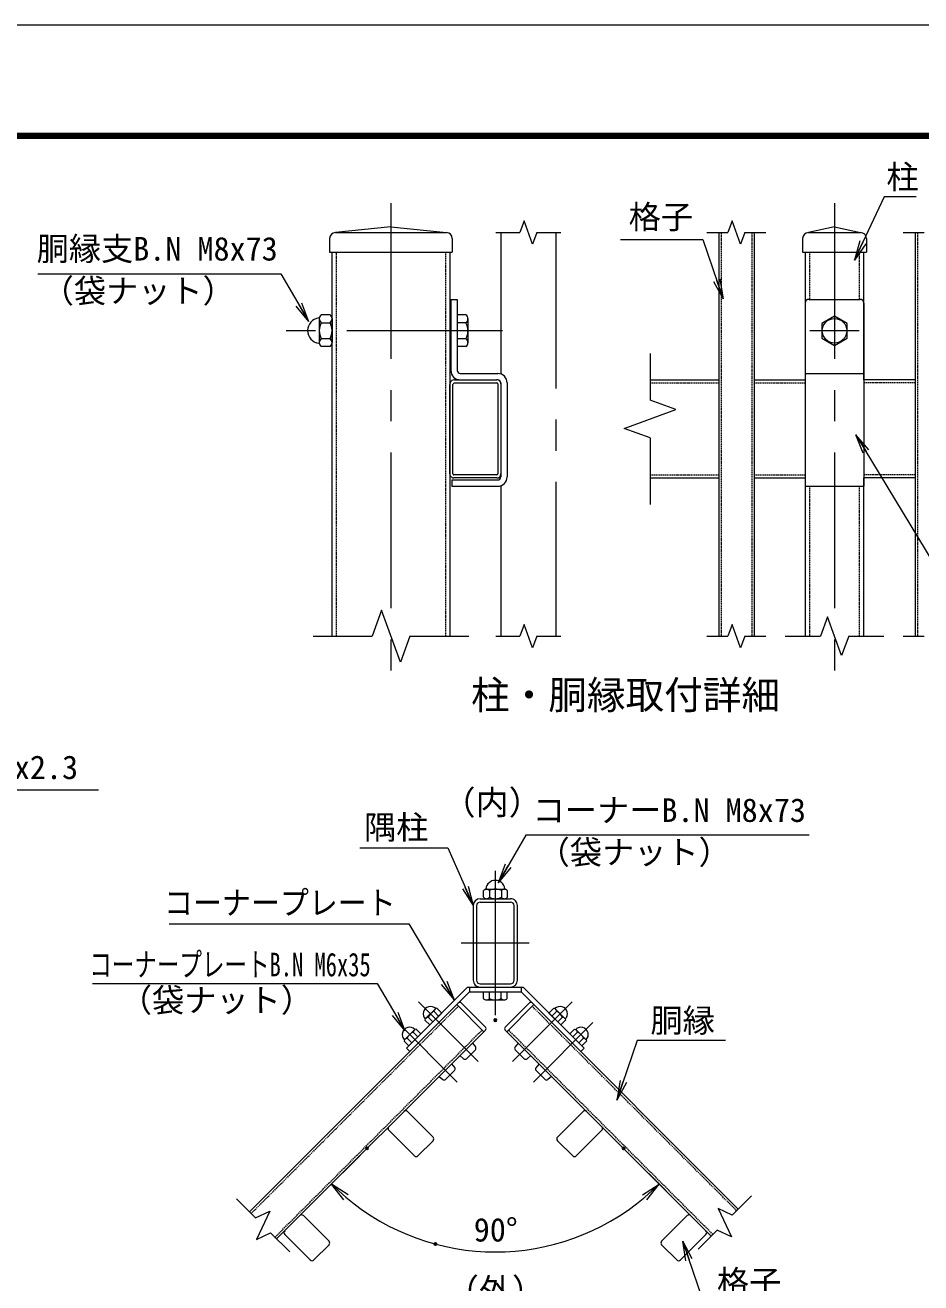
# Model space of a CAD drawing. Units: millimetres, scale not verified. Extents: x -4200 to 4200, y -2970 to 2970.
# Drawn here: x 675 to 2500, y 407 to 2970 of the extents above; entities that cross this region are included whole.
import ezdxf
from ezdxf.enums import TextEntityAlignment as Align

# ---------------------------------------------------------------- set-up
doc = ezdxf.new("R2010")
doc.units = ezdxf.units.MM
doc.header["$LTSCALE"] = 10
doc.header["$PDMODE"] = 32
doc.header["$PDSIZE"] = 5
doc.linetypes.add('USER1', pattern=[50.8, 31.75, -6.35, 6.35, -6.35])
doc.linetypes.add('USER2', pattern=[0.375, 0.25, -0.125])
for name, color, linetype, lineweight in [('0-0_D-BMK', 2, 'USER1', 13), ('0-4_D-STR3', 3, 'Continuous', 13), ('0-5_D-STR1', 1, 'Continuous', 18), ('0-6_D-STR-DIM', 7, 'Continuous', 13), ('0-7_0', 7, 'Continuous', 18), ('0-9_D-TTL-TXT', 7, 'Continuous', 18), ('0-A_D-STR-TXT', 7, 'Continuous', 13), ('0-B_D-TTL', 7, 'Continuous', 18)]:
    doc.layers.add(name, color=color, linetype=linetype, lineweight=lineweight)
doc.layers.add('0-8_Defpoints', color=253, linetype='Continuous')
doc.styles.add('ＭＳ ゴシック', font='')
doc.styles.get('ＭＳ ゴシック').set_extended_font_data('MS Gothic')

# ---------------------------------------------------------------- blocks, each defined once
blk = doc.blocks.new('_Open')
at = {"layer": '0-7_0'}
blk.add_line((-10, 1.667), (0, 0), dxfattribs=at)
blk.add_lwpolyline([(-10, -1.667), (0, 0), (-10, 0)], dxfattribs=at)

msp = doc.modelspace()

# ---------------------------------------------------------------- linework, layer by layer
at = {"layer": '0-0_D-BMK'}
for p, q in [((1420.62, 2607.32), (1420.62, 1609.18)), ((1420.62, 2607.32), (1420.62, 1609.18)), ((2324.54, 2607.32), (2324.54, 1609.18)), ((2324.54, 2387.32), (2324.54, 2307.32)), ((1647.99, 2347.32), (1206.84, 2347.32)), ((2374.54, 2347.32), (2274.54, 2347.32)), ((1633.28, 1247.22), (1633.28, 952.74)), ((1563.98, 1100.03), (1702.58, 1100.03)), ((1476.83, 979.97), (1598.08, 858.72)), ((1789.74, 979.97), (1668.49, 858.72)), ((1434.4, 937.54), (1555.65, 816.29)), ((1832.17, 937.54), (1710.92, 816.29))]:
    msp.add_line(p, q, dxfattribs=at)
at = {"layer": '0-4_D-STR3'}
for p, q in [((1542.62, 2411.32), (1542.62, 2266.52)), ((1542.62, 2411.32), (1555.42, 2411.32)), ((1555.42, 2411.32), (1555.42, 2266.52)), ((2272.54, 2411.32), (2376.54, 2411.32)), ((2264.54, 2403.32), (2264.54, 2030.52)), ((2384.54, 2403.32), (2384.54, 2030.52)), ((1274.62, 2372.5), (1274.62, 2323.12)), ((1274.62, 2372.5), (1274.62, 2323.12)), ((1296.62, 2379.97), (1278.62, 2379.97)), ((1278.62, 2363.77), (1296.62, 2363.77)), ((1300.62, 2372.5), (1300.62, 2323.12)), ((1300.62, 2372.5), (1300.62, 2323.12)), ((1540.62, 2363.32), (1542.62, 2363.32)), ((1555.42, 2379.72), (1555.42, 2314.92)), ((1573.42, 2379.72), (1555.42, 2379.72)), ((1573.42, 2363.52), (1555.42, 2363.52)), ((1577.42, 2372.26), (1577.42, 2322.87)), ((1278.62, 2331.37), (1296.62, 2331.37)), ((1296.62, 2315.17), (1278.62, 2315.17)), ((1540.62, 2331.32), (1542.62, 2331.32)), ((1573.42, 2331.12), (1555.42, 2331.12)), ((1573.42, 2314.92), (1555.42, 2314.92)), ((1561.82, 2260.12), (1638.22, 2260.12)), ((2264.54, 2260.12), (2384.54, 2260.12)), ((1559.82, 2247.32), (1636.22, 2247.32)), ((1644.62, 2240.93), (1644.62, 2049.73)), ((1657.42, 2240.92), (1657.42, 2049.72)), ((1544.62, 2043.32), (1638.22, 2043.32)), ((1544.62, 2043.32), (1544.62, 2030.52)), ((1544.62, 2030.52), (1638.22, 2030.52)), ((2264.54, 2030.52), (2384.54, 2030.52)), ((1609.17, 1193.03), (1609.17, 1206.53)), ((1614.77, 1209.53), (1651.8, 1209.53)), ((1614.77, 1209.53), (1651.8, 1209.53)), ((1621.32, 1206.53), (1621.32, 1193.03)), ((1645.62, 1206.53), (1645.62, 1193.03)), ((1657.77, 1193.03), (1657.77, 1206.53)), ((1614.77, 1190.03), (1651.8, 1190.03)), ((1614.77, 1190.03), (1651.8, 1190.03)), ((1576.81, 1010.03), (1452.39, 885.62)), ((1580.78, 1000.43), (1459.18, 878.83)), ((1576.81, 1010.03), (1689.76, 1010.03)), ((1580.78, 1010.03), (1580.78, 1000.43)), ((1580.78, 1000.43), (1685.78, 1000.43)), ((1608.98, 1000.43), (1657.58, 1000.43)), ((1608.98, 986.93), (1608.98, 1000.43)), ((1621.13, 986.93), (1621.13, 1000.43)), ((1645.43, 986.93), (1645.43, 1000.43)), ((1657.58, 986.93), (1657.58, 1000.43)), ((1685.78, 1010.03), (1685.78, 1000.43)), ((1685.78, 1000.43), (1807.39, 878.83)), ((1689.76, 1010.03), (1814.18, 885.62)), ((1557.82, 977.47), (1554.64, 974.29)), ((1554.64, 974.29), (1609.79, 919.13)), ((1564.18, 977.47), (1612.97, 928.68)), ((1614.58, 983.93), (1651.62, 983.93)), ((1702.39, 977.47), (1653.59, 928.68)), ((1711.93, 974.29), (1656.78, 919.13)), ((1708.75, 977.47), (1711.93, 974.29)), ((1708.75, 977.47), (1711.93, 974.29)), ((1511.72, 966.16), (1490.64, 945.08)), ((1496.11, 948.64), (1505.76, 938.99)), ((1523.99, 957.21), (1499.59, 932.82)), ((1508.16, 960.69), (1517.81, 951.04)), ((1514.33, 966.86), (1511.72, 966.16)), ((1514.33, 966.86), (1523.99, 957.21)), ((1752.23, 966.86), (1742.58, 957.21)), ((1742.58, 957.21), (1766.98, 932.82)), ((1758.41, 960.69), (1748.76, 951.04)), ((1752.23, 966.86), (1754.85, 966.16)), ((1754.85, 966.16), (1775.93, 945.08)), ((1770.46, 948.64), (1760.81, 938.99)), ((1469.3, 923.73), (1448.21, 902.65)), ((1471.91, 924.43), (1469.3, 923.73)), ((1471.91, 924.43), (1481.56, 914.78)), ((1490.64, 945.08), (1489.94, 942.47)), ((1489.94, 942.47), (1499.59, 932.82)), ((1776.63, 942.47), (1766.98, 932.82)), ((1775.93, 945.08), (1776.63, 942.47)), ((1794.66, 924.43), (1785.01, 914.78)), ((1794.66, 924.43), (1797.27, 923.73)), ((1797.27, 923.73), (1818.36, 902.65)), ((1448.21, 902.65), (1447.51, 900.04)), ((1447.51, 900.04), (1457.16, 890.39)), ((1453.69, 906.21), (1463.34, 896.56)), ((1481.56, 914.78), (1457.16, 890.39)), ((1465.73, 918.26), (1475.38, 908.61)), ((1612.97, 922.31), (1609.79, 919.13)), ((1653.59, 922.31), (1656.78, 919.13)), ((1785.01, 914.78), (1809.41, 890.39)), ((1800.84, 918.26), (1791.18, 908.61)), ((1812.88, 906.21), (1803.23, 896.56)), ((1819.06, 900.04), (1809.41, 890.39)), ((1818.36, 902.65), (1819.06, 900.04)), ((1452.39, 885.62), (1459.18, 878.83)), ((1574.34, 864.16), (1592.64, 882.47)), ((1586.46, 895.8), (1592.89, 888.13)), ((1680.11, 895.8), (1673.68, 888.13)), ((1692.23, 864.16), (1673.93, 882.47)), ((1814.18, 885.62), (1807.39, 878.83)), ((1544.03, 853.37), (1550.46, 845.71)), ((1561, 870.34), (1568.67, 863.91)), ((1705.57, 870.34), (1697.9, 863.91)), ((1722.54, 853.37), (1716.11, 845.71)), ((1518.58, 827.92), (1526.24, 821.49)), ((1531.91, 821.73), (1550.21, 840.04)), ((1734.66, 821.73), (1716.35, 840.04)), ((1747.99, 827.92), (1740.33, 821.49))]:
    msp.add_line(p, q, dxfattribs=at)
msp.add_lwpolyline([(2350.54, 2362.33), (2324.54, 2377.34), (2298.54, 2362.33), (2298.54, 2332.31), (2324.54, 2317.3), (2350.54, 2332.31)], close=True, dxfattribs=at)
msp.add_circle((2324.54, 2347.32), 25, dxfattribs=at)
for centre, radius, start, end in [((2272.54, 2403.32), 8, 90, 180), ((2376.54, 2403.32), 8, 0, 90), ((1276.62, 2347.57), 26, 97.16806, 262.83194), ((1273.13, 2375.35), 2, 277.16806, 350.16084), ((1284.77, 2371.87), 10.17, 127.21089, 232.78911), ((1309.43, 2347.57), 34.8, 152.26063, 207.73937), ((1290.47, 2371.87), 10.17, 307.21089, 52.78911), ((1265.82, 2347.57), 34.8, 332.26063, 27.73937), ((1567.27, 2371.62), 10.17, 307.21089, 52.78911), ((1542.62, 2347.32), 34.8, 332.26063, 27.73937), ((1273.13, 2319.79), 2, 16.57981, 82.83194), ((1284.82, 2323.27), 10.2, 127.42505, 232.57495), ((1290.42, 2323.27), 10.2, 307.42505, 52.57495), ((1567.22, 2323.02), 10.2, 307.42505, 52.57495), ((1561.82, 2266.52), 19.2, 180, 270), ((1561.82, 2266.52), 6.4, 180, 270), ((1638.22, 2240.92), 19.2, 0, 90), ((1638.22, 2240.92), 6.4, 0, 90), ((1638.22, 2049.72), 6.4, 270, 0), ((1638.22, 2049.72), 19.2, 270, 0), ((1615.24, 1201.92), 7.63, 37.21089, 142.78911), ((1612.63, 1210.65), 1.5, 279.83916, 352.83194), ((1633.47, 1208.03), 19.5, 7.16806, 172.83194), ((1633.47, 1183.43), 26.1, 62.26063, 117.73937), ((1651.69, 1201.88), 7.65, 37.42505, 142.57495), ((1654.3, 1210.65), 1.5, 187.16806, 253.42019), ((1615.24, 1197.65), 7.63, 217.21089, 322.78911), ((1633.47, 1216.14), 26.1, 242.26063, 297.73937), ((1651.69, 1197.68), 7.65, 217.42505, 322.57495), ((1561, 974.29), 4.5, 45, 135), ((1615.06, 991.55), 7.63, 217.21089, 322.78911), ((1633.28, 1010.04), 26.1, 242.26063, 297.73937), ((1651.51, 991.58), 7.65, 217.42505, 322.57495), ((1705.57, 974.29), 4.5, 45, 135), ((1501.12, 955.68), 14.91, 44.64798, 225.35202), ((1504.84, 929.24), 21.27, 114.22053, 131.8842), ((1520.63, 936.17), 27.51, 116.96185, 153.03815), ((1527.56, 951.96), 21.27, 138.1158, 155.77947), ((1765.45, 955.68), 14.91, 314.64798, 135.35202), ((1739.01, 951.96), 21.27, 24.22053, 41.8842), ((1745.94, 936.17), 27.51, 26.96185, 63.03815), ((1761.73, 929.24), 21.27, 48.1158, 65.77947), ((1458.69, 913.26), 14.91, 44.64798, 225.35202), ((1485.13, 909.53), 21.27, 138.1158, 155.77947), ((1609.79, 925.5), 4.5, 315, 45), ((1656.78, 925.5), 4.5, 135, 225), ((1807.88, 913.26), 14.91, 314.64798, 135.35202), ((1781.44, 909.53), 21.27, 24.22053, 41.8842), ((1462.41, 886.82), 21.27, 114.22053, 131.8842), ((1478.21, 893.74), 27.51, 116.96185, 153.03815), ((1788.36, 893.74), 27.51, 26.96185, 63.03815), ((1804.16, 886.82), 21.27, 48.1158, 65.77947), ((1589.67, 885.43), 4.2, 315, 40), ((1676.9, 885.43), 4.2, 140, 225), ((1547.24, 843.01), 4.2, 315, 40), ((1571.37, 867.13), 4.2, 230, 315), ((1695.2, 867.13), 4.2, 225, 310), ((1719.32, 843.01), 4.2, 140, 225), ((1528.94, 824.7), 4.2, 230, 315), ((1737.63, 824.7), 4.2, 225, 310)]:
    msp.add_arc(centre, radius, start, end, dxfattribs=at)
at = {"layer": '0-5_D-STR1'}
for p, q in [((1420.62, 2559.32), (1307.62, 2547.32)), ((1307.62, 2547.32), (1533.62, 2547.32)), ((1420.62, 2559.32), (1533.62, 2547.32)), ((2088.54, 2547.32), (2088.54, 1725.05)), ((2160.54, 2547.32), (2160.54, 1725.05)), ((2324.54, 2559.32), (2271.54, 2547.32)), ((2271.54, 2547.32), (2377.54, 2547.32)), ((2324.54, 2559.32), (2377.54, 2547.32)), ((2488.54, 2547.32), (2488.54, 1725.05)), ((1295.62, 2535.32), (1295.62, 2507.32)), ((1545.62, 2535.32), (1545.62, 2507.32)), ((2259.54, 2535.32), (2259.54, 2507.32)), ((2389.54, 2535.32), (2389.54, 2507.32)), ((1295.62, 2507.32), (1545.62, 2507.32)), ((1300.62, 1725.05), (1300.62, 2507.32)), ((1540.62, 2507.32), (1540.62, 1725.05)), ((2259.54, 2507.32), (2389.54, 2507.32)), ((2264.54, 2507.32), (2264.54, 2247.32)), ((2384.54, 2247.32), (2384.54, 2507.32)), ((1540.62, 2055.72), (1540.62, 2237.52)), ((1547.02, 2055.72), (1547.02, 2237.52)), ((1550.42, 2247.32), (1636.22, 2247.32)), ((1550.42, 2240.92), (1636.22, 2240.92)), ((1638.22, 2238.92), (1638.22, 2055.72)), ((1644.62, 2238.95), (1644.62, 2055.7)), ((1948.54, 2247.32), (2088.54, 2247.32)), ((2160.54, 2247.32), (2264.54, 2247.32)), ((2488.54, 2247.32), (2384.54, 2247.32)), ((1636.22, 2053.72), (1549.02, 2053.72)), ((1636.22, 2047.32), (1549.02, 2047.32)), ((1948.54, 2047.32), (2088.54, 2047.32)), ((2160.54, 2047.32), (2264.54, 2047.32)), ((2264.54, 2047.32), (2264.54, 1725.05)), ((2488.54, 2047.32), (2384.54, 2047.32)), ((2384.54, 1725.05), (2384.54, 2047.32)), ((1602.08, 1190.03), (1664.48, 1190.03)), ((1602.08, 1183.13), (1664.48, 1183.13)), ((1588.28, 1176.23), (1588.28, 1023.83)), ((1595.18, 1176.23), (1595.18, 1023.83)), ((1671.38, 1023.83), (1671.38, 1176.23)), ((1678.28, 1023.83), (1678.28, 1176.23)), ((1602.08, 1016.93), (1664.48, 1016.93)), ((1602.08, 1010.03), (1664.48, 1010.03)), ((1132.5, 552.15), (1554.64, 974.29)), ((2128.5, 557.72), (1711.93, 974.29)), ((1187.65, 496.99), (1609.79, 919.13)), ((2073.35, 502.56), (1656.78, 919.13)), ((1454.32, 756.45), (1506.5, 704.26)), ((1812.25, 756.45), (1760.07, 704.26)), ((1416.13, 718.26), (1468.32, 666.08)), ((1850.43, 718.26), (1798.25, 666.08)), ((1475.53, 666.08), (1506.5, 697.05)), ((1791.04, 666.08), (1760.07, 697.05)), ((1242.19, 544.31), (1294.37, 492.13)), ((2024.38, 544.31), (1972.2, 492.13)), ((1204, 506.13), (1256.19, 453.95)), ((2062.57, 506.13), (2010.38, 453.95)), ((1263.4, 453.95), (1294.37, 484.92)), ((2003.17, 453.95), (1972.2, 484.92))]:
    msp.add_line(p, q, dxfattribs=at)
at = {"layer": '0-5_D-STR1', "linetype": 'USER1'}
for p, q in [((1644.62, 2547.32), (1644.62, 2259.02)), ((1756.62, 2547.32), (1756.62, 1725.05)), ((1644.62, 2031.62), (1644.62, 1725.05))]:
    msp.add_line(p, q, dxfattribs=at)
at = {"layer": '0-5_D-STR1', "linetype": 'USER2'}
for p, q in [((2093.34, 2547.32), (2093.34, 1725.05)), ((2155.74, 2547.32), (2155.74, 1725.05)), ((2493.34, 2547.32), (2493.34, 1725.05)), ((1309.82, 1725.05), (1309.82, 2507.32)), ((1531.42, 2507.32), (1531.42, 1725.05)), ((2273.74, 2507.32), (2273.74, 2411.32)), ((2375.34, 2411.32), (2375.34, 2507.32)), ((1948.54, 2240.92), (2088.54, 2240.92)), ((2160.54, 2240.92), (2264.54, 2240.92)), ((2488.54, 2240.92), (2384.54, 2240.92)), ((1948.54, 2053.72), (2088.54, 2053.72)), ((2160.54, 2053.72), (2264.54, 2053.72)), ((2488.54, 2053.72), (2384.54, 2053.72)), ((2273.74, 2030.52), (2273.74, 1725.05)), ((2375.34, 1725.05), (2375.34, 2030.52)), ((1135.89, 548.75), (1558.03, 970.89)), ((2125.11, 554.32), (1708.54, 970.89)), ((1184.26, 500.39), (1606.4, 922.53)), ((2076.74, 505.95), (1660.17, 922.53))]:
    msp.add_line(p, q, dxfattribs=at)
at = {"layer": '0-5_D-STR1'}
for centre, radius, start, end in [((1307.62, 2535.32), 12, 90, 180), ((1533.62, 2535.32), 12, 0, 90), ((2271.54, 2535.32), 12, 90, 180), ((2377.54, 2535.32), 12, 0, 90), ((1550.42, 2237.52), 9.8, 89.99999, 180), ((1550.42, 2237.52), 3.4, 89.99998, 180), ((1636.22, 2238.92), 8.4, 359.99951, 90), ((1636.22, 2238.92), 2, 0.00008, 90), ((1549.02, 2055.72), 8.4, 179.9997, 270), ((1549.02, 2055.72), 2, 179.99957, 270), ((1636.22, 2055.72), 2, 270, 0.00008), ((1636.22, 2055.72), 8.4, 270, 359.99971), ((1602.08, 1176.23), 13.8, 90.00002, 179.99999), ((1602.08, 1176.23), 6.9, 90.00002, 179.99999), ((1664.48, 1176.23), 13.8, 0, 90.00002), ((1664.48, 1176.23), 6.9, 0, 90.00002), ((1602.08, 1023.83), 13.8, 179.99999, 270.00002), ((1602.08, 1023.83), 6.9, 179.99999, 270.00002), ((1664.48, 1023.83), 6.9, 270.00002, 0), ((1664.48, 1023.83), 13.8, 270.00002, 0), ((1450.71, 752.84), 5.1, 44.99941, 135), ((1815.86, 752.84), 5.1, 45, 135.00059), ((1419.74, 721.87), 5.1, 135, 225), ((1846.83, 721.87), 5.1, 315, 45), ((1502.9, 700.66), 5.1, 315, 44.99941), ((1763.67, 700.66), 5.1, 135.00059, 225), ((1471.93, 669.68), 5.1, 224.99942, 315), ((1794.64, 669.68), 5.1, 225, 315.00058), ((1238.58, 540.71), 5.1, 44.99941, 135), ((2027.99, 540.71), 5.1, 45, 135.00059), ((1207.61, 509.74), 5.1, 135, 225), ((2058.96, 509.74), 5.1, 315, 45), ((1290.76, 488.52), 5.1, 315, 44.99941), ((1975.8, 488.52), 5.1, 135.00059, 225), ((1259.79, 457.55), 5.1, 224.99942, 315), ((2006.78, 457.55), 5.1, 225, 315.00058)]:
    msp.add_arc(centre, radius, start, end, dxfattribs=at)
at = {"layer": '0-6_D-STR-DIM'}
for p, q in [((1691.96, 2571.11), (1683.31, 2547.32)), ((1709.28, 2523.54), (1691.96, 2571.11)), ((2115.88, 2571.11), (2107.22, 2547.32)), ((2133.19, 2523.54), (2115.88, 2571.11)), ((1634.45, 2547.32), (1683.31, 2547.32)), ((1717.94, 2547.32), (1709.28, 2523.54)), ((1717.94, 2547.32), (1766.79, 2547.32)), ((2064.37, 2547.32), (2107.22, 2547.32)), ((2141.85, 2547.32), (2133.19, 2523.54)), ((2141.85, 2547.32), (2184.71, 2547.32)), ((2464.37, 2547.32), (2507.22, 2547.32)), ((1948.54, 2301.04), (1948.54, 2205.8)), ((2001.39, 2186.56), (1948.54, 2205.8)), ((1895.68, 2148.08), (2001.39, 2186.56)), ((1948.54, 2128.84), (1895.68, 2148.08)), ((1948.54, 2128.84), (1948.54, 1993.61)), ((1401.38, 1777.91), (1382.14, 1725.05)), ((1401.38, 1777.91), (1382.14, 1725.05)), ((1439.86, 1672.2), (1401.38, 1777.91)), ((1439.86, 1672.2), (1401.38, 1777.91)), ((1691.97, 1748.84), (1683.31, 1725.05)), ((1709.28, 1701.27), (1691.97, 1748.84)), ((2115.88, 1748.84), (2107.22, 1725.05)), ((2133.19, 1701.27), (2115.88, 1748.84)), ((2310.11, 1764.7), (2295.68, 1725.05)), ((2338.97, 1685.41), (2310.11, 1764.7)), ((1261.91, 1725.05), (1382.14, 1725.05)), ((1261.91, 1725.05), (1382.14, 1725.05)), ((1459.1, 1725.05), (1439.86, 1672.2)), ((1459.1, 1725.05), (1439.86, 1672.2)), ((1459.1, 1725.05), (1579.34, 1725.05)), ((1459.1, 1725.05), (1579.34, 1725.05)), ((1634.45, 1725.05), (1683.31, 1725.05)), ((1717.94, 1725.05), (1709.28, 1701.27)), ((1717.94, 1725.05), (1766.79, 1725.05)), ((2064.37, 1725.05), (2107.22, 1725.05)), ((2141.85, 1725.05), (2133.19, 1701.27)), ((2141.85, 1725.05), (2184.71, 1725.05)), ((2224.25, 1725.05), (2295.68, 1725.05)), ((2353.39, 1725.05), (2338.97, 1685.41)), ((2353.39, 1725.05), (2424.82, 1725.05)), ((2464.37, 1725.05), (2507.22, 1725.05)), ((1357.78, 667.12), (1285.21, 594.55)), ((1908.79, 667.12), (1981.35, 594.55)), ((1144.77, 539.87), (1105.83, 578.81)), ((2116.23, 545.44), (2155.17, 584.38)), ((1144.77, 539.87), (1173.45, 553.25)), ((1173.45, 553.25), (1146.7, 495.89)), ((2087.55, 558.81), (2114.3, 501.46)), ((2116.23, 545.44), (2087.55, 558.81)), ((2046.68, 475.89), (2085.62, 514.83)), ((2114.3, 501.46), (2085.62, 514.83)), ((1146.7, 495.89), (1175.38, 509.27)), ((1214.32, 470.33), (1175.38, 509.27))]:
    msp.add_line(p, q, dxfattribs=at)
msp.add_arc((1633.28, 942.62), 472.25, 229.85451, 310.14549, dxfattribs=at)
at = {"layer": '0-8_Defpoints'}
for p in [(1633.28, 942.62), (1371.92, 681.26), (1894.65, 681.26), (1511.06, 486.47)]:
    msp.add_point(p, dxfattribs=at)
at = {"layer": '0-9_D-TTL-TXT'}
msp.add_point((2063.47, 1619.12), dxfattribs=at)
at = {"layer": '0-A_D-STR-TXT'}
for points in [[(2491.15, 2620.02), (2425.59, 2620.02), (2365.82, 2493.24)], [(1888.31, 2533.48), (2055.92, 2533.48), (2096.79, 2414.04)], [(700.93, 2463.11), (1196.22, 2463.11), (1251.83, 2368.21)], [(2945.74, 1795.23), (2574.51, 1795.23), (2369.24, 2133.77)], [(824.91, 1411.44), (390.22, 1411.44), (247.05, 1186.02)], [(2273.1, 1319.24), (1695.77, 1319.24), (1640.16, 1224.34)], [(1357.09, 1293.51), (1536.69, 1293.51), (1587.48, 1178.06)], [(968.63, 1138.89), (1456.74, 1138.89), (1548.24, 985.8)], [(812.64, 1017.53), (1392.53, 1017.53), (1448.14, 922.63)], [(2102.27, 901.16), (1922.67, 901.16), (1881.79, 781.72)], [(2236.3, 370.95), (2056.7, 370.95), (2015.82, 490.4)]]:
    msp.add_lwpolyline(points, dxfattribs=at)
at = {"layer": '0-B_D-TTL'}
for points in [[(-4199.72, -2969.99), (4200.28, -2969.99), (4200.28, 2970.01), (-4199.72, 2970.01)], [(-3929.72, 2750.01), (3930.28, 2750.01), (3930.28, -2749.99), (-3929.72, -2749.99)], [(-3927.22, 2747.51), (3927.78, 2747.51), (3927.78, -2747.49), (-3927.22, -2747.49)], [(-3924.72, 2745.01), (3925.28, 2745.01), (3925.28, -2744.99), (-3924.72, -2744.99)], [(-3922.22, 2742.51), (3922.78, 2742.51), (3922.78, -2742.49), (-3922.22, -2742.49)], [(-3919.72, 2740.01), (3920.28, 2740.01), (3920.28, -2739.99), (-3919.72, -2739.99)]]:
    msp.add_lwpolyline(points, close=True, dxfattribs=at)

# ---------------------------------------------------------------- block references
at = {"layer": '0-6_D-STR-DIM', "xscale": 4, "yscale": 4}
for p, rotation in [((1299.36, 608.7), 137.42725), ((1967.21, 608.7), 42.57275)]:
    msp.add_blockref('_Open', p, dxfattribs=dict(at, rotation=rotation))
at = {"layer": '0-A_D-STR-TXT', "xscale": 4, "yscale": 4}
for p, rotation in [((2364.97, 2491.43), 244.75675), ((2097.44, 2412.14), 288.89187), ((1252.84, 2366.49), 300.37182), ((2368.21, 2135.48), 121.22996), ((1639.15, 1222.61), 239.62818), ((1588.28, 1176.23), 293.74595), ((1549.27, 984.09), 300.8674), ((1449.15, 920.91), 300.37182), ((1881.14, 779.82), 251.10813), ((2015.17, 492.29), 108.89187)]:
    msp.add_blockref('_Open', p, dxfattribs=dict(at, rotation=rotation))

# ---------------------------------------------------------------- texts
at = {"layer": '0-6_D-STR-DIM', "style": 'ＭＳ ゴシック'}
msp.add_text('90°', height=48.09, dxfattribs=at).set_placement((1589.35, 477.13), align=Align.BOTTOM_LEFT)
at = {"layer": '0-9_D-TTL-TXT', "style": 'ＭＳ ゴシック'}
msp.add_text('柱・胴縁取付詳細', height=57.7, dxfattribs=at).set_placement((1583.88, 1559.08), align=Align.BOTTOM_LEFT)
at = {"layer": '0-A_D-STR-TXT', "style": 'ＭＳ ゴシック'}
for s, height, p in [('柱', 48.09, (2430.27, 2622.39)), ('格子', 48.09, (1905.05, 2540.9)), ('胴縁支B.N M8x73', 48.09, (698.65, 2475.95)), ('（袋ナット）', 48.09, (708.84, 2390.18)), ('柱 60x30x2.3', 48.09, (390.27, 1419.43)), ('（内）', 49.49, (1525.52, 1346.52)), ('コーナーB.N M8x73', 48.09, (1709.41, 1332.08)), ('隅柱', 48.09, (1365.83, 1297.02)), ('（袋ナット）', 48.09, (1719.6, 1246.31)), ('（袋ナット）', 48.09, (868.16, 945)), ('胴縁', 48.09, (1949.39, 903.54)), ('格子', 48.09, (2085.03, 370.67)), ('（外）', 49.49, (1532.17, 352.12))]:
    msp.add_text(s, height=height, dxfattribs=at).set_placement(p, align=Align.BOTTOM_LEFT)
for s, width, p in [('コーナープレート', 0.9, (958.1, 1143.49)), ('コーナープレートB.N M6x35', 0.7, (805.86, 1017.49))]:
    msp.add_text(s, height=48.09, dxfattribs=dict(at, width=width)).set_placement(p, align=Align.BOTTOM_LEFT)

doc.saveas('drawing.dxf')
